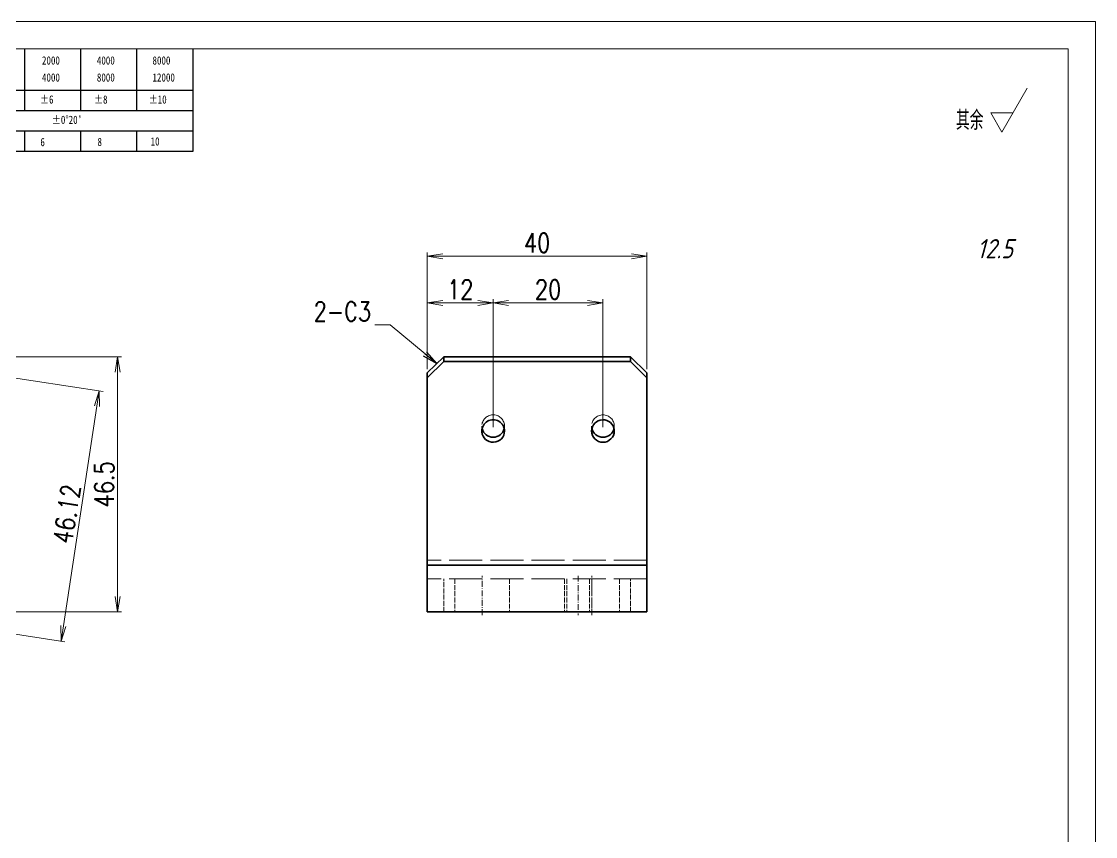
# Model space of a CAD drawing. Header units: millimetres. Extents: x -50143 to 104182, y -50696 to 54072.
# Drawn here: x -44643 to -44447.4, y 48827.7 to 48976.2 of the extents above; entities that cross this region are included whole.
import ezdxf
from ezdxf.enums import TextEntityAlignment as Align

# ---------------------------------------------------------------- set-up
doc = ezdxf.new("R2010")
doc.units = ezdxf.units.MM
doc.header["$LTSCALE"] = 0.5
for name, pattern in [('AM_ISO02W050x2', [3.75, 3, -0.75]), ('AM_ISO08W050x2', [9, 6, -0.75, 1.5, -0.75]), ('DASHDOT', [18.5, 12, -3, 0.5, -3]), ('DASHED', [15, 12, -3]), ('DOT2', [0.125, 0, -0.125])]:
    doc.linetypes.add(name, pattern=pattern)
for name, color, linetype, lineweight in [('DIM', 3, 'Continuous', 13), ('中心线', 2, 'AM_ISO08W050x2', 18), ('图框', 7, 'Continuous', 18), ('标注线', 3, 'Continuous', 18), ('粗实线', 7, 'Continuous', 35), ('虚线', 1, 'AM_ISO02W050x2', 18)]:
    doc.layers.add(name, color=color, linetype=linetype, lineweight=lineweight)
doc.layers.add('图\\M+19E79\\M+195B6\\M+18E9A', color=7, linetype='Continuous')
doc.layers.add('打印', color=7, linetype='Continuous', lineweight=15, plot=False)
doc.layers.add('打印-禁用', color=7, linetype='Continuous', lineweight=15, plot=False)
doc.styles.add('DIM', font='romans.shx', dxfattribs={"width": 0.8, "bigfont": 'bigfont.shx'})
doc.styles.add('国标', font='simfang.ttf', dxfattribs={"width": 0.8})
doc.styles.add('机械长仿宋', font='gbenor.shx', dxfattribs={"height": 1, "bigfont": 'gbcbig.shx'})
doc.dimstyles.new('DEH 1-1', dxfattribs={"dimtxt": 3.5, "dimasz": 2.5, "dimexe": 1, "dimexo": 0.625, "dimgap": 1.2, "dimtad": 1, "dimtoh": 1, "dimdsep": 46, "dimtxsty": 'DIM', "dimblk": 'OPEN', "dimcen": 0, "dimclrd": 8, "dimclre": 8, "dimclrt": 2, "dimazin": 2, "dimtfac": 0.5, "dimtmove": 0, "dimatfit": 3, "dimldrblk": 'OPEN', "dimfxl": 0, "dimtolj": 2, "dimlwd": 18, "dimlwe": 18, "dimarcsym": 0})
doc.dimstyles.new('DEH 1-1$0', dxfattribs={"dimtxt": 3.5, "dimasz": 2.5, "dimexe": 1, "dimexo": 0.625, "dimgap": 1.2, "dimtad": 1, "dimzin": 9, "dimdsep": 46, "dimtxsty": 'DIM', "dimblk": 'OPEN', "dimcen": 0, "dimclrd": 8, "dimclre": 8, "dimclrt": 2, "dimazin": 2, "dimtfac": 0.5, "dimtmove": 0, "dimatfit": 3, "dimldrblk": 'OPEN', "dimfxl": 0, "dimtolj": 2, "dimlwd": 18, "dimlwe": 18, "dimarcsym": 0})

# ---------------------------------------------------------------- blocks, each defined once
blk = doc.blocks.new('GZDEH零件A3图框V01版')
at = {"layer": '图\\M+19E79\\M+195B6\\M+18E9A', "color": 9}
for p, q in [((3082.42, -1561.98), (3082.42, -1554.46)), ((3092.64, -1561.98), (3092.64, -1554.46)), ((3102.86, -1561.98), (3102.86, -1554.46)), ((3113.09, -1573.08), (3113.09, -1554.46)), ((2996.09, -1561.98), (3113.09, -1561.98)), ((3082.42, -1565.68), (3082.42, -1561.98)), ((3092.64, -1565.68), (3092.64, -1561.98)), ((3102.86, -1565.68), (3102.86, -1561.98)), ((2996.09, -1565.68), (3113.09, -1565.68)), ((2996.09, -1569.38), (3113.09, -1569.38)), ((3082.42, -1573.08), (3082.42, -1569.48)), ((3092.64, -1573.08), (3092.64, -1569.38)), ((3102.86, -1573.08), (3102.86, -1569.38)), ((2990.09, -1573.08), (3113.09, -1573.08))]:
    blk.add_line(p, q, dxfattribs=at)
at = {"layer": '图框', "linetype": 'Continuous'}
for p, q in [((3272.49, -1554.46), (2882.49, -1554.46)), ((3272.49, -1832.96), (3272.49, -1554.46))]:
    blk.add_line(p, q, dxfattribs=at)
at = {"layer": '打印-禁用', "linetype": 'Continuous'}
for p, q in [((3277.49, -1549.46), (2857.49, -1549.46)), ((3277.49, -1846.46), (3277.49, -1549.46))]:
    blk.add_line(p, q, dxfattribs=at)
at = {"layer": '图\\M+19E79\\M+195B6\\M+18E9A', "color": 9, "style": '国标', "width": 0.8}
for s, p in [('2000', (3085.57, -1557.31)), ('4000', (3095.57, -1557.31)), ('8000', (3105.7, -1557.31)), ('4000', (3085.57, -1560.41)), ('8000', (3095.57, -1560.41)), ('12000', (3105.7, -1560.41)), ('±6', (3085.22, -1564.42)), ('±8', (3095.06, -1564.42)), ('±10', (3105.02, -1564.42)), ("±0%%D20'", (3087.38, -1568.12)), ('6', (3085.28, -1572.19)), ('8', (3095.68, -1572.15)), ('10', (3105.36, -1572.06))]:
    blk.add_text(s, height=1.5, dxfattribs=at).set_placement(p)
blk = doc.blocks.new('DEH A3')
at = {"layer": '图框'}
blk.add_blockref('GZDEH零件A3图框V01版', (-2857.49, 1846.46), dxfattribs=at)
blk = doc.blocks.new('FINISHER_TR')
at = {"layer": '标注线'}
for p, q in [((0, 0), (4.62, 8)), ((-2.02, 3.5), (0, 0)), ((2.02, 3.5), (-2.02, 3.5))]:
    blk.add_line(p, q, dxfattribs=at)
at = {"layer": '标注线', "color": 2, "style": '机械长仿宋', "oblique": 15}
blk.add_attdef('0.0', text='', height=3.5, dxfattribs=at).set_placement((2.03, -24.04), align=Align.BOTTOM_RIGHT)
blk = doc.blocks.new('其余12.5')
at = {"layer": '标注线'}
blk.add_blockref('FINISHER_TR', (0, 0), dxfattribs=at).add_auto_attribs({'0.0': '12.5'})
at = {"layer": '标注线', "color": 7, "linetype": 'DOT2', "style": '机械长仿宋'}
blk.add_text('其余', height=3.5, dxfattribs=at).set_placement((-8.38, 0.4))
blk = doc.blocks.new('_Open')
at = {"color": 0, "linetype": 'ByBlock', "lineweight": -2}
for p, q in [((-1, 0.167), (0, 0)), ((-1, -0.167), (0, 0)), ((0, 0), (-1, 0))]:
    blk.add_line(p, q, dxfattribs=at)
blk = doc.blocks.new('*D98')
at = {"layer": 'Defpoints', "color": 0, "transparency": 16777216}
for p in [(-44663.85, 48914.26), (-44670.79, 48868.67), (-44635.8, 48863.34)]:
    blk.add_point(p, dxfattribs=at)
at = {"layer": 'DIM', "color": 8, "lineweight": 18, "transparency": 16777216}
for p, q in [((-44663.15, 48914.16), (-44628.17, 48908.83)), ((-44629.28, 48906.17), (-44635.38, 48866.11)), ((-44670.09, 48868.56), (-44635.11, 48863.24))]:
    blk.add_line(p, q, dxfattribs=at)
at = {"layer": 'DIM', "color": 8, "lineweight": 18, "transparency": 16777216, "xscale": 2.8, "yscale": 2.8, "zscale": 2.8}
for p, rotation in [((-44628.86, 48908.94), 81.3457217345349), ((-44635.8, 48863.34), 261.3457217345349)]:
    blk.add_blockref('_Open', p, dxfattribs=dict(at, rotation=rotation))
at = {"layer": 'DIM', "color": 2, "transparency": 16777216, "insert": (-44634.75, 48886.51), "char_height": 3.5, "attachment_point": 5, "rotation": 81.3457, "style": 'DIM'}
blk.add_mtext('\\A2;46.12', dxfattribs=at)
blk = doc.blocks.new('*D99')
at = {"layer": 'Defpoints', "color": 0, "transparency": 16777216}
for p in [(-44669.78, 48915.17), (-44670.79, 48868.67), (-44625.5, 48868.67)]:
    blk.add_point(p, dxfattribs=at)
at = {"layer": 'DIM', "color": 8, "lineweight": 18, "transparency": 16777216}
for p, q in [((-44669.08, 48915.17), (-44624.8, 48915.17)), ((-44625.5, 48912.37), (-44625.5, 48871.47)), ((-44670.09, 48868.67), (-44624.8, 48868.67))]:
    blk.add_line(p, q, dxfattribs=at)
at = {"layer": 'DIM', "color": 8, "lineweight": 18, "transparency": 16777216, "xscale": 2.8, "yscale": 2.8, "zscale": 2.8}
for p, rotation in [((-44625.5, 48915.17), 90), ((-44625.5, 48868.67), 270)]:
    blk.add_blockref('_Open', p, dxfattribs=dict(at, rotation=rotation))
at = {"layer": 'DIM', "color": 2, "transparency": 16777216, "insert": (-44627.95, 48891.92), "char_height": 3.5, "attachment_point": 5, "rotation": 90, "style": 'DIM'}
blk.add_mtext('\\A2;46.5', dxfattribs=at)
blk = doc.blocks.new('*D106')
at = {"layer": 'Defpoints', "color": 0, "transparency": 16777216}
for p in [(-44529.09, 48933.46), (-44569.09, 48912.2), (-44529.09, 48912.2)]:
    blk.add_point(p, dxfattribs=at)
at = {"layer": 'DIM', "color": 8, "lineweight": 18, "transparency": 16777216}
for p, q in [((-44569.09, 48912.9), (-44569.09, 48934.16)), ((-44566.29, 48933.46), (-44531.89, 48933.46)), ((-44529.09, 48912.9), (-44529.09, 48934.16))]:
    blk.add_line(p, q, dxfattribs=at)
at = {"layer": 'DIM', "color": 8, "lineweight": 18, "transparency": 16777216, "xscale": 2.8, "yscale": 2.8, "zscale": 2.8, "rotation": 180}
blk.add_blockref('_Open', (-44569.09, 48933.46), dxfattribs=at)
at = {"layer": 'DIM', "color": 8, "lineweight": 18, "transparency": 16777216, "xscale": 2.8, "yscale": 2.8, "zscale": 2.8}
blk.add_blockref('_Open', (-44529.09, 48933.46), dxfattribs=at)
at = {"layer": 'DIM', "color": 2, "transparency": 16777216, "insert": (-44549.09, 48935.91), "char_height": 3.5, "attachment_point": 5, "style": 'DIM'}
blk.add_mtext('\\A2;40', dxfattribs=at)
blk = doc.blocks.new('*D107')
at = {"layer": 'Defpoints', "color": 0, "transparency": 16777216}
for p in [(-44569.09, 48924.95), (-44569.09, 48912.2), (-44557.09, 48901.62)]:
    blk.add_point(p, dxfattribs=at)
at = {"layer": 'DIM', "color": 8, "lineweight": 18, "transparency": 16777216}
for p, q in [((-44569.09, 48912.9), (-44569.09, 48925.65)), ((-44557.09, 48902.32), (-44557.09, 48925.65)), ((-44559.89, 48924.95), (-44566.29, 48924.95))]:
    blk.add_line(p, q, dxfattribs=at)
at = {"layer": 'DIM', "color": 8, "lineweight": 18, "transparency": 16777216, "xscale": 2.8, "yscale": 2.8, "zscale": 2.8, "rotation": 180}
blk.add_blockref('_Open', (-44569.09, 48924.95), dxfattribs=at)
at = {"layer": 'DIM', "color": 8, "lineweight": 18, "transparency": 16777216, "xscale": 2.8, "yscale": 2.8, "zscale": 2.8}
blk.add_blockref('_Open', (-44557.09, 48924.95), dxfattribs=at)
at = {"layer": 'DIM', "color": 2, "transparency": 16777216, "insert": (-44563.09, 48927.4), "char_height": 3.5, "attachment_point": 5, "style": 'DIM'}
blk.add_mtext('\\A2;12', dxfattribs=at)
blk = doc.blocks.new('*D108')
at = {"layer": 'Defpoints', "color": 0, "transparency": 16777216}
for p in [(-44537.09, 48924.95), (-44557.09, 48901.62), (-44537.09, 48901.62)]:
    blk.add_point(p, dxfattribs=at)
at = {"layer": 'DIM', "color": 8, "lineweight": 18, "transparency": 16777216}
for p, q in [((-44557.09, 48902.32), (-44557.09, 48925.65)), ((-44537.09, 48902.32), (-44537.09, 48925.65)), ((-44554.29, 48924.95), (-44539.89, 48924.95))]:
    blk.add_line(p, q, dxfattribs=at)
at = {"layer": 'DIM', "color": 8, "lineweight": 18, "transparency": 16777216, "xscale": 2.8, "yscale": 2.8, "zscale": 2.8, "rotation": 180}
blk.add_blockref('_Open', (-44557.09, 48924.95), dxfattribs=at)
at = {"layer": 'DIM', "color": 8, "lineweight": 18, "transparency": 16777216, "xscale": 2.8, "yscale": 2.8, "zscale": 2.8}
blk.add_blockref('_Open', (-44537.09, 48924.95), dxfattribs=at)
at = {"layer": 'DIM', "color": 2, "transparency": 16777216, "insert": (-44547.09, 48927.4), "char_height": 3.5, "attachment_point": 5, "style": 'DIM'}
blk.add_mtext('\\A2;20', dxfattribs=at)

msp = doc.modelspace()

# ---------------------------------------------------------------- linework, layer by layer
at = {"layer": '中心线', "linetype": 'DASHDOT', "ltscale": 0.18}
for p, q in [((-44559.093, 48868.066), (-44559.093, 48875.266)), ((-44539.093, 48868.066), (-44539.093, 48875.266))]:
    msp.add_line(p, q, dxfattribs=at)
at = {"layer": '中心线', "linetype": 'DASHDOT', "ltscale": 0.180015}
msp.add_line((-44541.593, 48875.266), (-44541.593, 48868.065), dxfattribs=at)
at = {"layer": '打印'}
msp.add_lwpolyline([(-44867.366, 48976.242), (-44447.366, 48976.242), (-44447.366, 48679.242), (-44867.366, 48679.242)], close=True, dxfattribs=at)
at = {"layer": '粗实线', "ltscale": 0.105464}
for p, q in [((-44569.093, 48912.199), (-44566.093, 48915.165)), ((-44566.093, 48914.262), (-44569.093, 48911.296)), ((-44532.093, 48915.165), (-44529.093, 48912.199)), ((-44532.093, 48914.262), (-44529.093, 48911.296))]:
    msp.add_line(p, q, dxfattribs=at)
at = {"layer": '粗实线'}
for p, q in [((-44532.093, 48915.165), (-44566.093, 48915.165)), ((-44532.093, 48914.262), (-44566.093, 48914.262)), ((-44569.093, 48911.296), (-44569.093, 48877.161)), ((-44529.093, 48911.296), (-44529.093, 48877.161)), ((-44529.093, 48877.161), (-44569.093, 48877.161)), ((-44529.093, 48868.666), (-44569.093, 48868.666))]:
    msp.add_line(p, q, dxfattribs=at)
at = {"layer": '粗实线', "ltscale": 0.022571}
for p, q in [((-44566.093, 48915.165), (-44566.093, 48914.262)), ((-44532.093, 48915.165), (-44532.093, 48914.262)), ((-44569.093, 48912.199), (-44569.093, 48911.296)), ((-44529.093, 48912.199), (-44529.093, 48911.296))]:
    msp.add_line(p, q, dxfattribs=at)
at = {"layer": '粗实线', "ltscale": 0.212382}
for p, q in [((-44569.093, 48877.161), (-44569.093, 48868.666)), ((-44529.093, 48877.161), (-44529.093, 48868.666))]:
    msp.add_line(p, q, dxfattribs=at)
at = {"layer": '粗实线'}
for centre, major_axis, start_param, end_param in [((-44557.093, 48901.625), (2.067, 0), 6.2831131, 9.4247058), ((-44537.093, 48901.625), (2.067, 0), 0.0743243, 3.1415205), ((-44557.093, 48902.528), (-2.067, 0), 0.2227249, 2.9188715), ((-44537.093, 48902.528), (-2.067, 0), 0.2227249, 2.9188715), ((-44537.093, 48901.625), (2.067, 0), 6.2831131, 6.3575096), ((-44557.093, 48901.625), (2.067, 0), 3.1415205, 3.215917), ((-44557.093, 48901.625), (2.067, 0), 3.215917, 6.2831131), ((-44537.093, 48901.625), (2.067, 0), 3.1415205, 6.2831131)]:
    msp.add_ellipse(centre, major_axis=major_axis, ratio=0.9886143, start_param=start_param, end_param=end_param, dxfattribs=at)
at = {"layer": '虚线', "linetype": 'DASHED', "ltscale": 0.022571}
for p, q in [((-44559.16, 48902.528), (-44559.16, 48901.625)), ((-44555.026, 48902.528), (-44555.026, 48901.625)), ((-44539.16, 48902.528), (-44539.16, 48901.625)), ((-44535.026, 48902.528), (-44535.026, 48901.625))]:
    msp.add_line(p, q, dxfattribs=at)
at = {"layer": '虚线', "linetype": 'DASHED'}
for p, q in [((-44529.093, 48878.064), (-44569.093, 48878.064)), ((-44529.093, 48874.666), (-44569.093, 48874.666))]:
    msp.add_line(p, q, dxfattribs=at)
at = {"layer": '虚线', "linetype": 'DASHED', "ltscale": 0.15}
for p, q in [((-44566.093, 48868.666), (-44566.093, 48874.666)), ((-44564.093, 48874.666), (-44564.093, 48868.666)), ((-44554.093, 48874.666), (-44554.093, 48868.666)), ((-44544.093, 48874.666), (-44544.093, 48868.666)), ((-44544.093, 48874.666), (-44544.093, 48868.666)), ((-44544.093, 48874.666), (-44544.093, 48868.666)), ((-44543.66, 48874.666), (-44543.66, 48868.666)), ((-44543.66, 48874.666), (-44543.66, 48868.666)), ((-44539.526, 48874.666), (-44539.526, 48868.666)), ((-44539.526, 48874.666), (-44539.526, 48868.666)), ((-44539.093, 48874.666), (-44539.093, 48868.666)), ((-44539.093, 48874.666), (-44539.093, 48868.666)), ((-44534.093, 48874.666), (-44534.093, 48868.666)), ((-44532.093, 48868.666), (-44532.093, 48874.666))]:
    msp.add_line(p, q, dxfattribs=at)
at = {"layer": '虚线', "linetype": 'DASHED'}
for centre, start_param, end_param in [((-44557.093, 48902.528), 3.215917, 6.2831131), ((-44537.093, 48902.528), 3.1415205, 6.2831131), ((-44557.093, 48902.528), 6.2831131, 6.5059102), ((-44557.093, 48902.528), 2.9188715, 3.1415205), ((-44557.093, 48902.528), 3.1415205, 3.215917), ((-44537.093, 48902.528), 6.2831131, 6.3575096), ((-44537.093, 48902.528), 0.0743243, 0.2227249), ((-44537.093, 48902.528), 2.9188715, 3.1415205)]:
    msp.add_ellipse(centre, major_axis=(-2.067, 0), ratio=0.9886143, start_param=start_param, end_param=end_param, dxfattribs=at)

# ---------------------------------------------------------------- block references
at = {"layer": '图框'}
msp.add_blockref('DEH A3', (-44867.366, 48679.242), dxfattribs=at)
at = {"layer": '标注线'}
msp.add_blockref('其余12.5', (-44464.423, 48956.085), dxfattribs=at)

# ---------------------------------------------------------------- texts
at = {"layer": 'DIM', "color": 2, "insert": (-44579.335, 48921.662), "char_height": 3.5, "attachment_point": 9, "style": 'DIM'}
msp.add_mtext('\\A2;{\\Fromans,bigfont|c134;2-C3}', dxfattribs=at)

# ---------------------------------------------------------------- dimensions: what is measured, and where the dimension line sits
at = {"layer": 'DIM'}
for base, p1, p2, picture, middle in [((-44529.093, 48933.463), (-44569.093, 48912.199), (-44529.093, 48912.199), '*D106', (-44549.093, 48935.913)), ((-44569.093, 48924.955), (-44557.093, 48901.625), (-44569.093, 48912.199), '*D107', (-44563.093, 48927.404)), ((-44537.093, 48924.955), (-44557.093, 48901.625), (-44537.093, 48901.625), '*D108', (-44547.093, 48927.404))]:
    dim = msp.add_linear_dim(base=base, p1=p1, p2=p2, dimstyle='DEH 1-1$0', override={"dimasz": 2.8, "dimexe": 0.69965, "dimexo": 0.69965, "dimgap": 0.69965}, dxfattribs=at)
    dim.commit()
    dim.dimension.update_dxf_attribs({"geometry": picture, "text_midpoint": middle})
dim = msp.add_linear_dim(base=(-44625.503, 48868.666), p1=(-44669.777, 48915.165), p2=(-44670.786, 48868.666), angle=90, dimstyle='DEH 1-1$0', override={"dimasz": 2.8, "dimexe": 0.69965, "dimexo": 0.69965, "dimgap": 0.69965}, dxfattribs=at)
dim.commit()
dim.dimension.update_dxf_attribs({"geometry": '*D99', "text_midpoint": (-44627.953, 48891.916)})
dim = msp.add_aligned_dim(p1=(-44663.846, 48914.262), p2=(-44670.786, 48868.666), distance=35.388, dimstyle='DEH 1-1$0', override={"dimasz": 2.8, "dimexe": 0.69965, "dimexo": 0.69965, "dimgap": 0.69965}, dxfattribs=at)
dim.commit()
dim.dimension.update_dxf_attribs({"geometry": '*D98', "text_midpoint": (-44634.752, 48886.508)})

# ---------------------------------------------------------------- leaders
msp.add_leader([(-44567.37, 48913.903), (-44575.835, 48920.963), (-44578.635, 48920.963)], dimstyle='DEH 1-1', override={"dimasz": 2.8, "dimexe": 0.69965, "dimexo": 0.69965, "dimgap": 0.69965}, dxfattribs=at)

doc.saveas('drawing.dxf')
